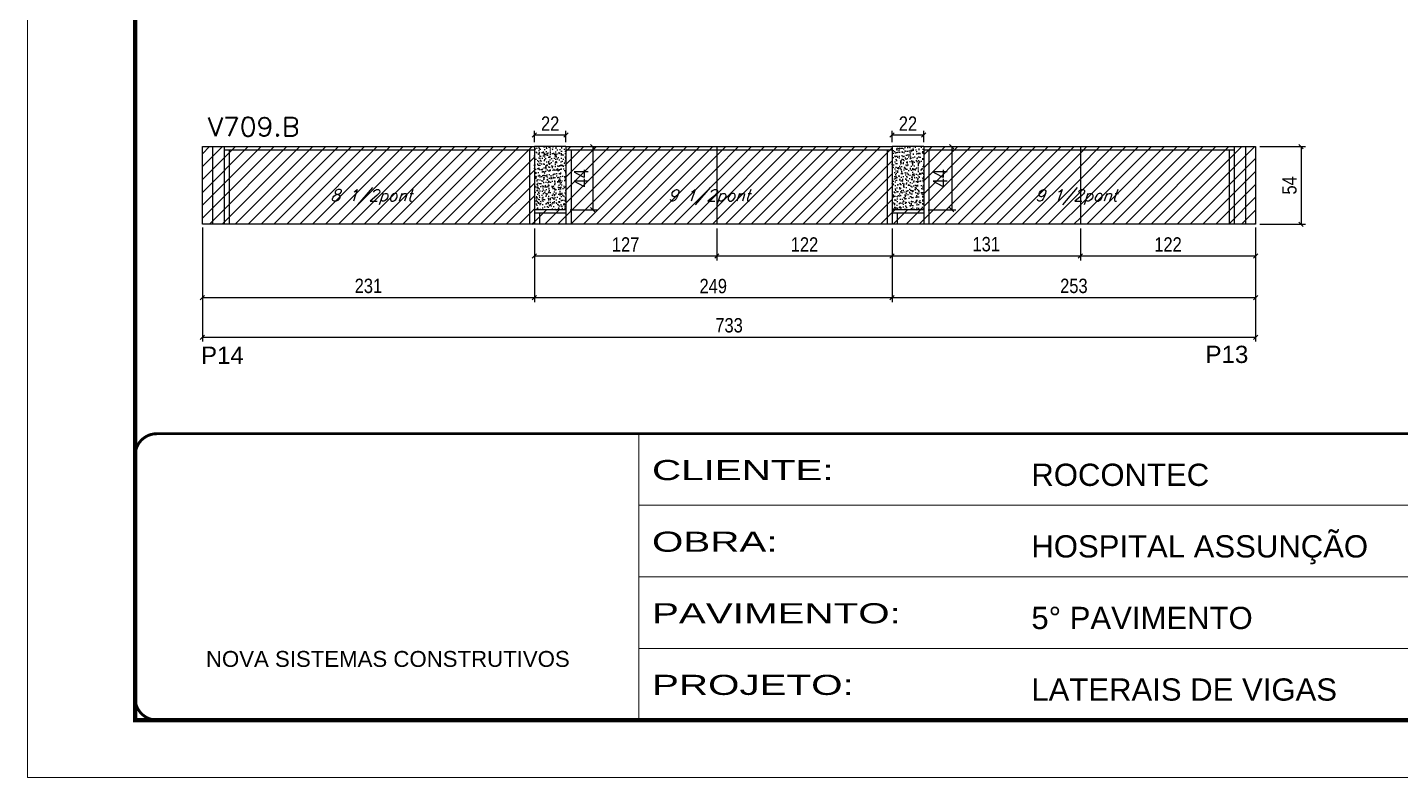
# Model space of a CAD drawing. Extents: x -20960 to -5926, y -2106 to 21915.
# Drawn here: x -12207 to -11251, y 16271 to 16793 of the extents above; entities that cross this region are included whole.
import ezdxf

# ---------------------------------------------------------------- set-up
doc = ezdxf.new("R2010")
doc.units = 0
doc.linetypes.add('CONTINUO', pattern=[0])
doc.linetypes.add('DASHED', pattern=[0.75, 0.5, -0.25])
for name, color, linetype in [('5', 5, 'Continuous'), ('COTA', 241, 'Continuous'), ('Painéis', 200, 'Continuous'), ('Reaproveitamento', 251, 'Continuous'), ('SARR_2.2x7', 40, 'Continuous'), ('SARR_3.5x7', 81, 'Continuous'), ('texto', 7, 'Continuous')]:
    doc.layers.add(name, color=color, linetype=linetype)
for name, color, linetype, lineweight in [('Folhas', 255, 'Continuous', 9), ('SARRAFO DE PRESSAO', 251, 'DASHED', 9), ('Texto Seção', 7, 'Continuous', 15)]:
    doc.layers.add(name, color=color, linetype=linetype, lineweight=lineweight)
doc.styles.add('ARIAL', font='arial.ttf')
doc.styles.add('COTA TECNICA', font='techl___.ttf', dxfattribs={"height": 10})
doc.styles.add('REGUA-120', font='ROMANS.shx', dxfattribs={"height": 15})
doc.styles.add('Romans', font='romans.shx')
doc.styles.get("Standard").update_dxf_attribs({"font": 'arial.ttf'})
doc.styles.add('Tecnologia', font='')
doc.styles.get('Tecnologia').set_extended_font_data('Forgotten Futurist')
doc.dimstyles.new('PAINEL', dxfattribs={"dimtxt": 10, "dimasz": 3, "dimexe": 3, "dimexo": 3, "dimgap": 3, "dimtad": 1, "dimdec": 1, "dimzin": 12, "dimdsep": 46, "dimtxsty": 'COTA TECNICA', "dimblk1": 'OBLIQUE', "dimblk2": 'OBLIQUE', "dimsah": 1, "dimcen": 0.9, "dimclrd": 4, "dimclre": 4, "dimclrt": 240, "dimadec": 1, "dimazin": 3, "dimtfac": 1, "dimtdec": 1, "dimtmove": 0, "dimatfit": 3, "dimfxl": 1, "dimtolj": 1, "dimtzin": 12, "dimarcsym": 0})
pattern_1 = [(50, (-143529.248, -15573.5878), (5.46554007, -0.47817257), [0.5715, -6.2865]), (355, (-143529.248, -15573.588), (-1.05730264, 5.73170536), [0.4572, -5.02921753]), (100.4514447, (-143528.7924, -15573.6276), (4.40823741, 5.25353256), [0.48570026, -5.34270734]), (46.1842, (-143529.248, -15572.064), (8.13237123, -1.26126984), [0.85725, -9.42975]), (96.6355576, (-143528.57, -15572.169), (7.122124, 7.42278374), [0.7285507, -8.01406824]), (351.184151, (-143529.248, -15572.064), (7.122124, 7.42278374), [0.685799, -7.54379196]), (21, (-143528.486, -15572.4448), (4.54843174, -3.06795595), [0.5715, -6.2865]), (326, (-143528.486, -15572.445), (1.85406085, 5.52563898), [0.4572, -5.0292]), (71.451445, (-143528.107, -15572.7004), (6.40249258, 2.45768307), [0.48570026, -5.34269813]), (37.5, (-143529.2479, -15573.5878), (0.092658098, 2.536651166), [0, -4.96824, 0, -5.1054, 0, -5.04825]), (7.5, (-143529.248, -15573.5878), (2.004589875, 3.005417245), [0, -2.91084, 0, -4.85394, 0, -1.92405]), (327.5, (-143530.9472, -15573.5878), (4.067717855, -0.17186232), [0, -1.905, 0, -5.9436, 0, -7.8867]), (317.5, (-143531.709, -15573.5878), (4.44387544, 0.76279473), [0, -2.4765, 0, -3.94716, 0, -5.6007])]
pattern_2 = [(45, (-154545.2446, -16016.1105), (-4.49012806, 4.49012806), [])]

# ---------------------------------------------------------------- blocks, each defined once
blk = doc.blocks.new('9999999999')
at = {"color": 30, "linetype": 'CONTINUO'}
for p, q in [((98564.56, 34230.21), (98564.56, 34429.45)), ((98564.56, 34379.64), (99583.98, 34379.64)), ((98564.56, 34329.83), (99487.98, 34329.83)), ((98564.56, 34280.02), (99487.98, 34280.02))]:
    blk.add_line(p, q, dxfattribs=at)
at = {"color": 30, "linetype": 'CONTINUO', "const_width": 2}
blk.add_lwpolyline([(99583.98, 34230.21), (99583.98, 34414.45, 0.414214), (99568.98, 34429.45), (98228.98, 34429.45, 0.414214), (98213.98, 34414.45), (98213.98, 34245.21, 0.414214), (98228.98, 34230.21), (99583.98, 34230.21)], format="xyb", dxfattribs=at)
at = {"layer": 'Folhas'}
blk.add_lwpolyline([(98138.98, 34190.21), (99623.98, 34190.21), (99623.98, 35240.21), (98138.98, 35240.21)], close=True, dxfattribs=at)
at = {"layer": 'Folhas', "color": 30, "const_width": 3}
blk.add_lwpolyline([(98213.98, 34230.21), (99583.98, 34230.21), (99583.98, 35200.21), (98213.98, 35200.21)], close=True, dxfattribs=at)
at = {"color": 7, "linetype": 'Continuous', "ltscale": 5, "style": 'ARIAL'}
for s, height, p in [('ROCONTEC', 15.483, (98837.68, 34393.13)), ('HOSPITAL ASSUNÇÃO', 15.4829, (98837.68, 34343.32)), ('5° PAVIMENTO', 15.4829, (98837.68, 34293.51)), ('NOVA SISTEMAS CONSTRUTIVOS', 11.0592, (98263.19, 34267.21)), ('LATERAIS DE VIGAS', 15.4829, (98837.68, 34243.7))]:
    blk.add_text(s, height=height, dxfattribs=at).set_placement(p)
at = {"layer": 'Folhas', "color": 7, "style": 'Tecnologia', "width": 1.5}
for s, p in [('CLIENTE:', (98573.65, 34397.17)), ('OBRA:', (98573.65, 34347.31)), ('PAVIMENTO:', (98573.65, 34297.5)), ('PROJETO:', (98573.65, 34247.69))]:
    blk.add_text(s, height=14, dxfattribs=at).set_placement(p)
blk = doc.blocks.new('_Oblique')
at = {"color": 0, "linetype": 'ByBlock', "lineweight": -2}
blk.add_line((-0.5, -0.5), (0.5, 0.5), dxfattribs=at)
blk = doc.blocks.new('*D1717')
at = {"layer": 'COTA', "color": 4, "linetype": 'ByBlock', "lineweight": -2, "transparency": 16777216}
for p, q in [((-11605.2, 16653.15), (-11605.2, 16601.94)), ((-11352.2, 16653.15), (-11352.2, 16601.94)), ((-11352.2, 16604.94), (-11605.2, 16604.94))]:
    blk.add_line(p, q, dxfattribs=at)
at = {"layer": 'Defpoints', "color": 0, "linetype": 'ByBlock', "transparency": 16777216}
for p in [(-11605.2, 16656.15), (-11352.2, 16656.15), (-11605.2, 16604.94)]:
    blk.add_point(p, dxfattribs=at)
at = {"layer": 'COTA', "color": 4, "linetype": 'ByBlock', "lineweight": -2, "transparency": 16777216, "xscale": 3, "yscale": 3, "zscale": 3, "rotation": 180}
blk.add_blockref('_Oblique', (-11605.2, 16604.94), dxfattribs=at)
at = {"layer": 'COTA', "color": 4, "linetype": 'ByBlock', "lineweight": -2, "transparency": 16777216, "xscale": 3, "yscale": 3, "zscale": 3}
blk.add_blockref('_Oblique', (-11352.2, 16604.94), dxfattribs=at)
at = {"layer": 'COTA', "color": 240, "linetype": 'ByBlock', "transparency": 16777216, "insert": (-11478.7, 16613.16), "char_height": 10, "attachment_point": 5, "style": 'COTA TECNICA'}
blk.add_mtext('\\A1;253', dxfattribs=at)
blk = doc.blocks.new('*D1718')
at = {"layer": 'COTA', "color": 4, "linetype": 'ByBlock', "lineweight": -2, "transparency": 16777216}
for p, q in [((-11854.2, 16653.15), (-11854.2, 16601.94)), ((-11605.2, 16653.15), (-11605.2, 16601.94)), ((-11605.2, 16604.94), (-11854.2, 16604.94))]:
    blk.add_line(p, q, dxfattribs=at)
at = {"layer": 'Defpoints', "color": 0, "linetype": 'ByBlock', "transparency": 16777216}
for p in [(-11854.2, 16656.15), (-11605.2, 16656.15), (-11854.2, 16604.94)]:
    blk.add_point(p, dxfattribs=at)
at = {"layer": 'COTA', "color": 4, "linetype": 'ByBlock', "lineweight": -2, "transparency": 16777216, "xscale": 3, "yscale": 3, "zscale": 3, "rotation": 180}
blk.add_blockref('_Oblique', (-11854.2, 16604.94), dxfattribs=at)
at = {"layer": 'COTA', "color": 4, "linetype": 'ByBlock', "lineweight": -2, "transparency": 16777216, "xscale": 3, "yscale": 3, "zscale": 3}
blk.add_blockref('_Oblique', (-11605.2, 16604.94), dxfattribs=at)
at = {"layer": 'COTA', "color": 240, "linetype": 'ByBlock', "transparency": 16777216, "insert": (-11729.7, 16613.04), "char_height": 10, "attachment_point": 5, "style": 'COTA TECNICA'}
blk.add_mtext('\\A1;249', dxfattribs=at)
blk = doc.blocks.new('*D1719')
at = {"layer": 'COTA', "color": 4, "linetype": 'ByBlock', "lineweight": -2, "transparency": 16777216}
for p, q in [((-12085.2, 16653.15), (-12085.2, 16601.94)), ((-11854.2, 16653.15), (-11854.2, 16601.94)), ((-11854.2, 16604.94), (-12085.2, 16604.94))]:
    blk.add_line(p, q, dxfattribs=at)
at = {"layer": 'Defpoints', "color": 0, "linetype": 'ByBlock', "transparency": 16777216}
for p in [(-12085.2, 16656.15), (-11854.2, 16656.15), (-12085.2, 16604.94)]:
    blk.add_point(p, dxfattribs=at)
at = {"layer": 'COTA', "color": 4, "linetype": 'ByBlock', "lineweight": -2, "transparency": 16777216, "xscale": 3, "yscale": 3, "zscale": 3, "rotation": 180}
blk.add_blockref('_Oblique', (-12085.2, 16604.94), dxfattribs=at)
at = {"layer": 'COTA', "color": 4, "linetype": 'ByBlock', "lineweight": -2, "transparency": 16777216, "xscale": 3, "yscale": 3, "zscale": 3}
blk.add_blockref('_Oblique', (-11854.2, 16604.94), dxfattribs=at)
at = {"layer": 'COTA', "color": 240, "linetype": 'ByBlock', "transparency": 16777216, "insert": (-11969.7, 16613.16), "char_height": 10, "attachment_point": 5, "style": 'COTA TECNICA'}
blk.add_mtext('\\A1;231', dxfattribs=at)
blk = doc.blocks.new('*D1720')
at = {"layer": 'COTA', "color": 4, "linetype": 'ByBlock', "lineweight": -2, "transparency": 16777216}
for p, q in [((-11474.2, 16653.15), (-11474.2, 16630.96)), ((-11352.2, 16653.15), (-11352.2, 16630.96)), ((-11352.2, 16633.96), (-11474.2, 16633.96))]:
    blk.add_line(p, q, dxfattribs=at)
at = {"layer": 'Defpoints', "color": 0, "linetype": 'ByBlock', "transparency": 16777216}
for p in [(-11474.2, 16656.15), (-11352.2, 16656.15), (-11474.2, 16633.96)]:
    blk.add_point(p, dxfattribs=at)
at = {"layer": 'COTA', "color": 4, "linetype": 'ByBlock', "lineweight": -2, "transparency": 16777216, "xscale": 3, "yscale": 3, "zscale": 3, "rotation": 180}
blk.add_blockref('_Oblique', (-11474.2, 16633.96), dxfattribs=at)
at = {"layer": 'COTA', "color": 4, "linetype": 'ByBlock', "lineweight": -2, "transparency": 16777216, "xscale": 3, "yscale": 3, "zscale": 3}
blk.add_blockref('_Oblique', (-11352.2, 16633.96), dxfattribs=at)
at = {"layer": 'COTA', "color": 240, "linetype": 'ByBlock', "transparency": 16777216, "insert": (-11413.2, 16642.02), "char_height": 10, "attachment_point": 5, "style": 'COTA TECNICA'}
blk.add_mtext('\\A1;122', dxfattribs=at)
blk = doc.blocks.new('*D1721')
at = {"layer": 'COTA', "color": 4, "linetype": 'ByBlock', "lineweight": -2, "transparency": 16777216}
for p, q in [((-11605.2, 16653.15), (-11605.2, 16630.96)), ((-11474.2, 16653.15), (-11474.2, 16630.96)), ((-11474.2, 16633.96), (-11605.2, 16633.96))]:
    blk.add_line(p, q, dxfattribs=at)
at = {"layer": 'Defpoints', "color": 0, "linetype": 'ByBlock', "transparency": 16777216}
for p in [(-11605.2, 16656.15), (-11474.2, 16656.15), (-11605.2, 16633.96)]:
    blk.add_point(p, dxfattribs=at)
at = {"layer": 'COTA', "color": 4, "linetype": 'ByBlock', "lineweight": -2, "transparency": 16777216, "xscale": 3, "yscale": 3, "zscale": 3, "rotation": 180}
blk.add_blockref('_Oblique', (-11605.2, 16633.96), dxfattribs=at)
at = {"layer": 'COTA', "color": 4, "linetype": 'ByBlock', "lineweight": -2, "transparency": 16777216, "xscale": 3, "yscale": 3, "zscale": 3}
blk.add_blockref('_Oblique', (-11474.2, 16633.96), dxfattribs=at)
at = {"layer": 'COTA', "color": 240, "linetype": 'ByBlock', "transparency": 16777216, "insert": (-11539.7, 16642.18), "char_height": 10, "attachment_point": 5, "style": 'COTA TECNICA'}
blk.add_mtext('\\A1;131', dxfattribs=at)
blk = doc.blocks.new('*D1722')
at = {"layer": 'COTA', "color": 4, "linetype": 'ByBlock', "lineweight": -2, "transparency": 16777216}
for p, q in [((-11727.2, 16653.15), (-11727.2, 16630.96)), ((-11605.2, 16653.15), (-11605.2, 16630.96)), ((-11605.2, 16633.96), (-11727.2, 16633.96))]:
    blk.add_line(p, q, dxfattribs=at)
at = {"layer": 'Defpoints', "color": 0, "linetype": 'ByBlock', "transparency": 16777216}
for p in [(-11727.2, 16656.15), (-11605.2, 16656.15), (-11727.2, 16633.96)]:
    blk.add_point(p, dxfattribs=at)
at = {"layer": 'COTA', "color": 4, "linetype": 'ByBlock', "lineweight": -2, "transparency": 16777216, "xscale": 3, "yscale": 3, "zscale": 3, "rotation": 180}
blk.add_blockref('_Oblique', (-11727.2, 16633.96), dxfattribs=at)
at = {"layer": 'COTA', "color": 4, "linetype": 'ByBlock', "lineweight": -2, "transparency": 16777216, "xscale": 3, "yscale": 3, "zscale": 3}
blk.add_blockref('_Oblique', (-11605.2, 16633.96), dxfattribs=at)
at = {"layer": 'COTA', "color": 240, "linetype": 'ByBlock', "transparency": 16777216, "insert": (-11666.2, 16642.02), "char_height": 10, "attachment_point": 5, "style": 'COTA TECNICA'}
blk.add_mtext('\\A1;122', dxfattribs=at)
blk = doc.blocks.new('*D1723')
at = {"layer": 'COTA', "color": 4, "linetype": 'ByBlock', "lineweight": -2, "transparency": 16777216}
for p, q in [((-11854.2, 16653.15), (-11854.2, 16630.96)), ((-11727.2, 16653.15), (-11727.2, 16630.96)), ((-11727.2, 16633.96), (-11854.2, 16633.96))]:
    blk.add_line(p, q, dxfattribs=at)
at = {"layer": 'Defpoints', "color": 0, "linetype": 'ByBlock', "transparency": 16777216}
for p in [(-11854.2, 16656.15), (-11727.2, 16656.15), (-11854.2, 16633.96)]:
    blk.add_point(p, dxfattribs=at)
at = {"layer": 'COTA', "color": 4, "linetype": 'ByBlock', "lineweight": -2, "transparency": 16777216, "xscale": 3, "yscale": 3, "zscale": 3, "rotation": 180}
blk.add_blockref('_Oblique', (-11854.2, 16633.96), dxfattribs=at)
at = {"layer": 'COTA', "color": 4, "linetype": 'ByBlock', "lineweight": -2, "transparency": 16777216, "xscale": 3, "yscale": 3, "zscale": 3}
blk.add_blockref('_Oblique', (-11727.2, 16633.96), dxfattribs=at)
at = {"layer": 'COTA', "color": 240, "linetype": 'ByBlock', "transparency": 16777216, "insert": (-11790.7, 16642.04), "char_height": 10, "attachment_point": 5, "style": 'COTA TECNICA'}
blk.add_mtext('\\A1;127', dxfattribs=at)
blk = doc.blocks.new('*D1724')
at = {"layer": 'COTA', "color": 4, "linetype": 'ByBlock', "lineweight": -2, "transparency": 16777216}
for p, q in [((-11829.2, 16710.15), (-11810.6, 16710.15)), ((-11813.6, 16710.15), (-11813.6, 16666.15)), ((-11829.2, 16666.15), (-11810.6, 16666.15))]:
    blk.add_line(p, q, dxfattribs=at)
at = {"layer": 'Defpoints', "color": 0, "linetype": 'ByBlock', "transparency": 16777216}
for p in [(-11832.2, 16710.15), (-11832.2, 16666.15), (-11813.6, 16666.15)]:
    blk.add_point(p, dxfattribs=at)
at = {"layer": 'COTA', "color": 4, "linetype": 'ByBlock', "lineweight": -2, "transparency": 16777216, "xscale": 3, "yscale": 3, "zscale": 3}
for p, rotation in [((-11813.6, 16710.15), 90), ((-11813.6, 16666.15), 270)]:
    blk.add_blockref('_Oblique', p, dxfattribs=dict(at, rotation=rotation))
at = {"layer": 'COTA', "color": 240, "linetype": 'ByBlock', "transparency": 16777216, "insert": (-11821.68, 16688.15), "char_height": 10, "attachment_point": 5, "rotation": 90, "style": 'COTA TECNICA'}
blk.add_mtext('\\A1;44', dxfattribs=at)
blk = doc.blocks.new('*D1725')
at = {"layer": 'COTA', "color": 4, "linetype": 'ByBlock', "lineweight": -2, "transparency": 16777216}
for p, q in [((-11580.2, 16710.15), (-11560.76, 16710.15)), ((-11563.76, 16710.15), (-11563.76, 16666.15)), ((-11580.2, 16666.15), (-11560.76, 16666.15))]:
    blk.add_line(p, q, dxfattribs=at)
at = {"layer": 'Defpoints', "color": 0, "linetype": 'ByBlock', "transparency": 16777216}
for p in [(-11583.2, 16710.15), (-11583.2, 16666.15), (-11563.76, 16666.15)]:
    blk.add_point(p, dxfattribs=at)
at = {"layer": 'COTA', "color": 4, "linetype": 'ByBlock', "lineweight": -2, "transparency": 16777216, "xscale": 3, "yscale": 3, "zscale": 3}
for p, rotation in [((-11563.76, 16710.15), 90), ((-11563.76, 16666.15), 270)]:
    blk.add_blockref('_Oblique', p, dxfattribs=dict(at, rotation=rotation))
at = {"layer": 'COTA', "color": 240, "linetype": 'ByBlock', "transparency": 16777216, "insert": (-11571.84, 16688.15), "char_height": 10, "attachment_point": 5, "rotation": 90, "style": 'COTA TECNICA'}
blk.add_mtext('\\A1;44', dxfattribs=at)
blk = doc.blocks.new('*D1726')
at = {"layer": 'COTA', "color": 4, "linetype": 'ByBlock', "lineweight": -2, "transparency": 16777216}
for p, q in [((-11349.2, 16710.15), (-11317.56, 16710.15)), ((-11320.56, 16710.15), (-11320.56, 16656.15)), ((-11349.2, 16656.15), (-11317.56, 16656.15))]:
    blk.add_line(p, q, dxfattribs=at)
at = {"layer": 'Defpoints', "color": 0, "linetype": 'ByBlock', "transparency": 16777216}
for p in [(-11352.2, 16710.15), (-11352.2, 16656.15), (-11320.56, 16656.15)]:
    blk.add_point(p, dxfattribs=at)
at = {"layer": 'COTA', "color": 4, "linetype": 'ByBlock', "lineweight": -2, "transparency": 16777216, "xscale": 3, "yscale": 3, "zscale": 3}
for p, rotation in [((-11320.56, 16710.15), 90), ((-11320.56, 16656.15), 270)]:
    blk.add_blockref('_Oblique', p, dxfattribs=dict(at, rotation=rotation))
at = {"layer": 'COTA', "color": 240, "linetype": 'ByBlock', "transparency": 16777216, "insert": (-11328.67, 16683.15), "char_height": 10, "attachment_point": 5, "rotation": 90, "style": 'COTA TECNICA'}
blk.add_mtext('\\A1;54', dxfattribs=at)
blk = doc.blocks.new('*D1729')
at = {"layer": 'COTA', "color": 4, "lineweight": -2, "transparency": 16777216}
for p, q in [((-11854.2, 16713.15), (-11854.2, 16721.13)), ((-11832.2, 16718.13), (-11854.2, 16718.13)), ((-11832.2, 16713.15), (-11832.2, 16721.13))]:
    blk.add_line(p, q, dxfattribs=at)
at = {"layer": 'Defpoints', "color": 0, "transparency": 16777216}
for p in [(-11854.2, 16718.13), (-11854.2, 16710.15), (-11832.2, 16710.15)]:
    blk.add_point(p, dxfattribs=at)
at = {"layer": 'COTA', "color": 4, "lineweight": -2, "transparency": 16777216, "xscale": 3, "yscale": 3, "zscale": 3, "rotation": 180}
blk.add_blockref('_Oblique', (-11854.2, 16718.13), dxfattribs=at)
at = {"layer": 'COTA', "color": 4, "lineweight": -2, "transparency": 16777216, "xscale": 3, "yscale": 3, "zscale": 3}
blk.add_blockref('_Oblique', (-11832.2, 16718.13), dxfattribs=at)
at = {"layer": 'COTA', "color": 240, "transparency": 16777216, "insert": (-11843.2, 16726.13), "char_height": 10, "attachment_point": 5, "style": 'COTA TECNICA'}
blk.add_mtext('\\A1;22', dxfattribs=at)
blk = doc.blocks.new('*D1730')
at = {"layer": 'COTA', "color": 4, "lineweight": -2, "transparency": 16777216}
for p, q in [((-11605.2, 16713.15), (-11605.2, 16721.13)), ((-11583.2, 16718.13), (-11605.2, 16718.13)), ((-11583.2, 16713.15), (-11583.2, 16721.13))]:
    blk.add_line(p, q, dxfattribs=at)
at = {"layer": 'Defpoints', "color": 0, "transparency": 16777216}
for p in [(-11605.2, 16718.13), (-11605.2, 16710.15), (-11583.2, 16710.15)]:
    blk.add_point(p, dxfattribs=at)
at = {"layer": 'COTA', "color": 4, "lineweight": -2, "transparency": 16777216, "xscale": 3, "yscale": 3, "zscale": 3, "rotation": 180}
blk.add_blockref('_Oblique', (-11605.2, 16718.13), dxfattribs=at)
at = {"layer": 'COTA', "color": 4, "lineweight": -2, "transparency": 16777216, "xscale": 3, "yscale": 3, "zscale": 3}
blk.add_blockref('_Oblique', (-11583.2, 16718.13), dxfattribs=at)
at = {"layer": 'COTA', "color": 240, "transparency": 16777216, "insert": (-11594.2, 16726.13), "char_height": 10, "attachment_point": 5, "style": 'COTA TECNICA'}
blk.add_mtext('\\A1;22', dxfattribs=at)
blk = doc.blocks.new('*D1732')
at = {"layer": 'COTA', "color": 4, "lineweight": -2, "ltscale": 25, "transparency": 16777216}
for p, q in [((-12085.2, 16653.88), (-12085.2, 16574.51)), ((-11352.2, 16653.88), (-11352.2, 16574.51)), ((-12085.2, 16577.51), (-11352.2, 16577.51))]:
    blk.add_line(p, q, dxfattribs=at)
at = {"layer": 'Defpoints', "color": 0, "ltscale": 25, "transparency": 16777216}
for p in [(-12085.2, 16656.88), (-11352.2, 16656.88), (-11352.2, 16577.51)]:
    blk.add_point(p, dxfattribs=at)
at = {"layer": 'COTA', "color": 4, "lineweight": -2, "ltscale": 25, "transparency": 16777216, "xscale": 3, "yscale": 3, "zscale": 3, "rotation": 180}
blk.add_blockref('_Oblique', (-12085.2, 16577.51), dxfattribs=at)
at = {"layer": 'COTA', "color": 4, "lineweight": -2, "ltscale": 25, "transparency": 16777216, "xscale": 3, "yscale": 3, "zscale": 3}
blk.add_blockref('_Oblique', (-11352.2, 16577.51), dxfattribs=at)
at = {"layer": 'COTA', "color": 240, "ltscale": 25, "transparency": 16777216, "insert": (-11718.7, 16585.73), "char_height": 10, "attachment_point": 5, "style": 'COTA TECNICA'}
blk.add_mtext('\\A1;733', dxfattribs=at)

msp = doc.modelspace()

# ---------------------------------------------------------------- hatches: boundary and pattern name
at = {"layer": 'COTA', "linetype": 'ByBlock'}
h = msp.add_hatch(dxfattribs=at)
h.set_pattern_fill('AR-CONC', color=256, scale=0.03)
h.set_pattern_definition(pattern_1)
h.paths.add_polyline_path([(-11854.2, 16710.15), (-11832.2, 16710.15), (-11832.2, 16666.15), (-11854.2, 16666.15), (-11854.2, 16666.15)])
h = msp.add_hatch(dxfattribs=at)
h.set_pattern_fill('AR-CONC', color=256, scale=0.03)
h.set_pattern_definition(pattern_1)
h.paths.add_polyline_path([(-11605.2, 16666.15), (-11583.2, 16666.15), (-11583.2, 16710.15), (-11605.2, 16710.15)])
at = {"layer": 'Reaproveitamento', "linetype": 'ByBlock'}
h = msp.add_hatch(dxfattribs=at)
h.set_pattern_fill('ANSI31', color=256, scale=2)
h.set_pattern_definition(pattern_2)
h.paths.add_polyline_path([(-11858.2, 16656.15), (-11854.2, 16656.15), (-11854.2, 16710.15), (-12085.2, 16710.15), (-12085.2, 16656.15)])
h = msp.add_hatch(dxfattribs=at)
h.set_pattern_fill('ANSI31', color=256, scale=2)
h.set_pattern_definition(pattern_2)
h.paths.add_polyline_path([(-11854.2, 16656.15), (-11727.2, 16656.15), (-11727.2, 16710.15), (-11832.2, 16710.15), (-11832.2, 16666.15), (-11854.2, 16666.15)])
h = msp.add_hatch(dxfattribs=at)
h.set_pattern_fill('ANSI31', color=256, scale=2)
h.set_pattern_definition(pattern_2)
h.paths.add_polyline_path([(-11727.2, 16656.15), (-11605.2, 16656.15), (-11605.2, 16710.15), (-11727.2, 16710.15)])
h = msp.add_hatch(dxfattribs=at)
h.set_pattern_fill('ANSI31', color=256, scale=2)
h.set_pattern_definition(pattern_2)
h.paths.add_polyline_path([(-11605.2, 16656.15), (-11474.2, 16656.15), (-11474.2, 16710.15), (-11583.2, 16710.15), (-11583.2, 16666.15), (-11605.2, 16666.15)])
h = msp.add_hatch(dxfattribs=at)
h.set_pattern_fill('ANSI31', color=256, scale=2)
h.set_pattern_definition(pattern_2)
h.paths.add_polyline_path([(-11474.2, 16656.15), (-11352.2, 16656.15), (-11352.2, 16710.15), (-11474.2, 16710.15)])

# ---------------------------------------------------------------- linework, layer by layer
at = {"layer": 'COTA', "linetype": 'ByBlock'}
for p, q in [((-11832.2, 16710.15), (-11854.2, 16710.15)), ((-11583.2, 16710.15), (-11605.2, 16710.15))]:
    msp.add_line(p, q, dxfattribs=at)
at = {"layer": 'Painéis', "linetype": 'ByBlock'}
for p, q in [((-12085.2, 16656.15), (-12085.2, 16710.15)), ((-12085.2, 16710.15), (-11854.2, 16710.15)), ((-11854.2, 16710.15), (-11854.2, 16666.15)), ((-11832.2, 16710.15), (-11605.2, 16710.15)), ((-11832.2, 16710.15), (-11832.2, 16666.15)), ((-11727.2, 16710.15), (-11727.2, 16656.15)), ((-11605.2, 16710.15), (-11605.2, 16666.15)), ((-11583.2, 16710.15), (-11352.2, 16710.15)), ((-11583.2, 16710.15), (-11583.2, 16666.15)), ((-11474.2, 16710.15), (-11474.2, 16656.15)), ((-11352.2, 16710.15), (-11352.2, 16656.15)), ((-11832.2, 16666.15), (-11854.2, 16666.15)), ((-11854.2, 16666.15), (-11854.2, 16656.15)), ((-11583.2, 16666.15), (-11605.2, 16666.15)), ((-11605.2, 16666.15), (-11605.2, 16656.15)), ((-11854.2, 16656.15), (-12085.2, 16656.15)), ((-11605.2, 16656.15), (-11858.2, 16656.15)), ((-11352.2, 16656.15), (-11605.2, 16656.15))]:
    msp.add_line(p, q, dxfattribs=at)
at = {"layer": 'SARR_2.2x7', "linetype": 'Continuous'}
for p, q in [((-12078.2, 16710.15), (-12078.2, 16656.15)), ((-12070.2, 16707.95), (-11854.2, 16707.95)), ((-11832.2, 16707.95), (-11605.2, 16707.95)), ((-11583.2, 16707.95), (-11367.2, 16707.95)), ((-11359.2, 16710.15), (-11359.2, 16656.15)), ((-11854.2, 16663.95), (-11832.2, 16663.95)), ((-11605.2, 16663.95), (-11583.2, 16663.95))]:
    msp.add_line(p, q, dxfattribs=at)
at = {"layer": 'SARR_3.5x7'}
for p, q in [((-12070.2, 16710.15), (-12070.2, 16656.15)), ((-12066.7, 16707.95), (-12066.7, 16656.15)), ((-11857.7, 16707.95), (-11857.7, 16656.15)), ((-11828.7, 16707.95), (-11828.7, 16656.15)), ((-11608.7, 16707.95), (-11608.7, 16656.15)), ((-11579.7, 16707.95), (-11579.7, 16656.15)), ((-11370.7, 16707.95), (-11370.7, 16656.15)), ((-11367.2, 16710.15), (-11367.2, 16656.15)), ((-11850.7, 16663.95), (-11850.7, 16656.15)), ((-11832.2, 16666.15), (-11832.2, 16656.15)), ((-11601.7, 16663.95), (-11601.7, 16656.15)), ((-11583.2, 16666.15), (-11583.2, 16656.15))]:
    msp.add_line(p, q, dxfattribs=at)

# ---------------------------------------------------------------- block references
at = {"layer": 'SARRAFO DE PRESSAO', "color": 6, "linetype": 'ByBlock'}
msp.add_blockref('9999999999', (-110345.98, -17919.11), dxfattribs=at)

# ---------------------------------------------------------------- texts
at = {"layer": '5', "linetype": 'Continuous'}
for s, p in [('P14', (-12086.22, 16558.97)), ('P13', (-11387.12, 16559.57))]:
    msp.add_text(s, height=12, rotation=0.00004, dxfattribs=at).set_placement(p)
at = {"layer": 'texto', "color": 2, "char_height": 8, "attachment_point": 5, "style": 'Romans'}
for s, insert in [('{\\Q19;\\C256;8 1/2pont}', (-11967.66, 16674.91)), ('{\\Q19;\\C256;9 1/2pont}', (-11732.55, 16674.91)), ('{\\Q19;\\C256;9 1/2pont}', (-11477.08, 16674.91))]:
    msp.add_mtext(s, dxfattribs=dict(at, insert=insert))
at = {"layer": 'Texto Seção', "style": 'REGUA-120', "width": 1.05}
msp.add_text('V709.B', height=13, dxfattribs=at).set_placement((-12081.48, 16717.44))

# ---------------------------------------------------------------- dimensions: what is measured, and where the dimension line sits
at = {"layer": 'COTA'}
for base, p1, p2, picture, middle in [((-11854.2, 16718.13), (-11832.2, 16710.15), (-11854.2, 16710.15), '*D1729', (-11843.2, 16726.13)), ((-11605.2, 16718.13), (-11583.2, 16710.15), (-11605.2, 16710.15), '*D1730', (-11594.2, 16726.13))]:
    dim = msp.add_linear_dim(base=base, p1=p1, p2=p2, dimstyle='PAINEL', dxfattribs=at)
    dim.commit()
    dim.dimension.update_dxf_attribs({"geometry": picture, "text_midpoint": middle})
at = {"layer": 'COTA', "linetype": 'ByBlock'}
for base, p1, p2, angle, picture, middle in [((-11813.6, 16666.15), (-11832.2, 16710.15), (-11832.2, 16666.15), 90, '*D1724', (-11821.68, 16688.15)), ((-11563.76, 16666.15), (-11583.2, 16710.15), (-11583.2, 16666.15), 90, '*D1725', (-11571.84, 16688.15)), ((-11320.56, 16656.15), (-11352.2, 16710.15), (-11352.2, 16656.15), 90, '*D1726', (-11328.67, 16683.15)), ((-12085.2, 16604.94), (-11854.2, 16656.15), (-12085.2, 16656.15), 180, '*D1719', (-11969.7, 16613.16)), ((-11854.2, 16604.94), (-11605.2, 16656.15), (-11854.2, 16656.15), 180, '*D1718', (-11729.7, 16613.04)), ((-11854.2, 16633.96), (-11727.2, 16656.15), (-11854.2, 16656.15), 180, '*D1723', (-11790.7, 16642.04)), ((-11727.2, 16633.96), (-11605.2, 16656.15), (-11727.2, 16656.15), 180, '*D1722', (-11666.2, 16642.02)), ((-11605.2, 16604.94), (-11352.2, 16656.15), (-11605.2, 16656.15), 180, '*D1717', (-11478.7, 16613.16)), ((-11605.2, 16633.96), (-11474.2, 16656.15), (-11605.2, 16656.15), 180, '*D1721', (-11539.7, 16642.18)), ((-11474.2, 16633.96), (-11352.2, 16656.15), (-11474.2, 16656.15), 180, '*D1720', (-11413.2, 16642.02))]:
    dim = msp.add_linear_dim(base=base, p1=p1, p2=p2, angle=angle, dimstyle='PAINEL', dxfattribs=at)
    dim.commit()
    dim.dimension.update_dxf_attribs({"geometry": picture, "text_midpoint": middle})
at = {"layer": 'COTA', "ltscale": 25}
dim = msp.add_linear_dim(base=(-11352.2, 16577.51), p1=(-12085.2, 16656.88), p2=(-11352.2, 16656.88), dimstyle='PAINEL', dxfattribs=at)
dim.commit()
dim.dimension.update_dxf_attribs({"geometry": '*D1732', "text_midpoint": (-11718.7, 16585.73)})

doc.saveas('drawing.dxf')
